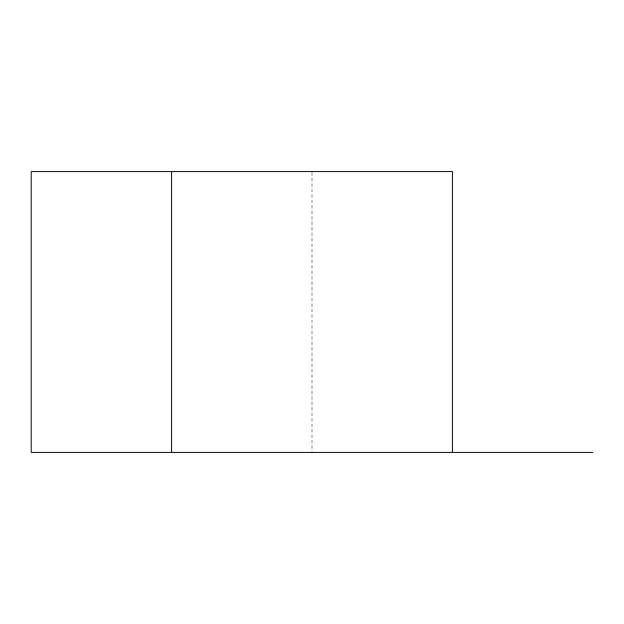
<?xml version="1.0" encoding="UTF-8"?>
<svg xmlns="http://www.w3.org/2000/svg" width="624" height="624" viewBox="0 0 624 624"><rect width="100%" height="100%" fill="white"/><g stroke="black" fill="none" stroke-linecap="round" stroke-linejoin="round"><path stroke-width="0.47" stroke-dasharray="3.12 2.34" d="M312 172.575L312 451.425"/><path stroke-width="0.94" d="M592.8 452.4L31.2 452.4L31.2 171.6L452.4 171.6L452.4 452.4M171.6 171.6L171.6 452.4"/></g></svg>
